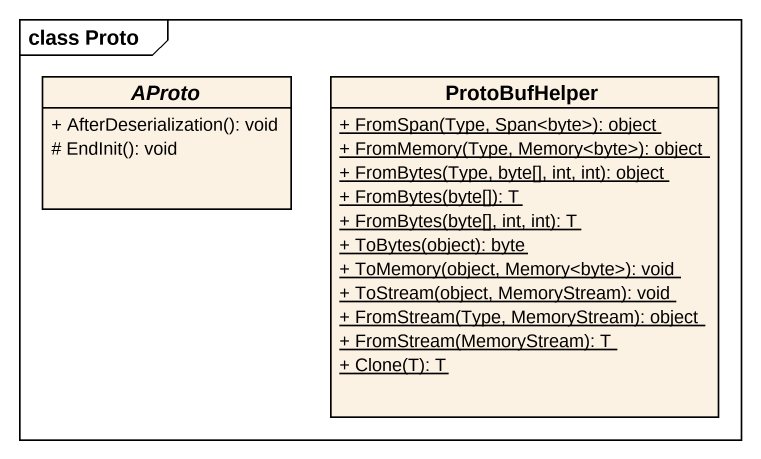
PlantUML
@startuml
mainframe class Proto
hide circle
hide empty members
skinparam classAttributeIconSize 0
abstract class AProto {
  + AfterDeserialization(): void
  # EndInit(): void
}
class ProtoBufHelper {
  {static} + FromSpan(Type, Span<byte>): object
  {static} + FromMemory(Type, Memory<byte>): object
  {static} + FromBytes(Type, byte[], int, int): object
  {static} + FromBytes(byte[]): T
  {static} + FromBytes(byte[], int, int): T
  {static} + ToBytes(object): byte
  {static} + ToMemory(object, Memory<byte>): void
  {static} + ToStream(object, MemoryStream): void
  {static} + FromStream(Type, MemoryStream): object
  {static} + FromStream(MemoryStream): T
  {static} + Clone(T): T
}
@enduml
